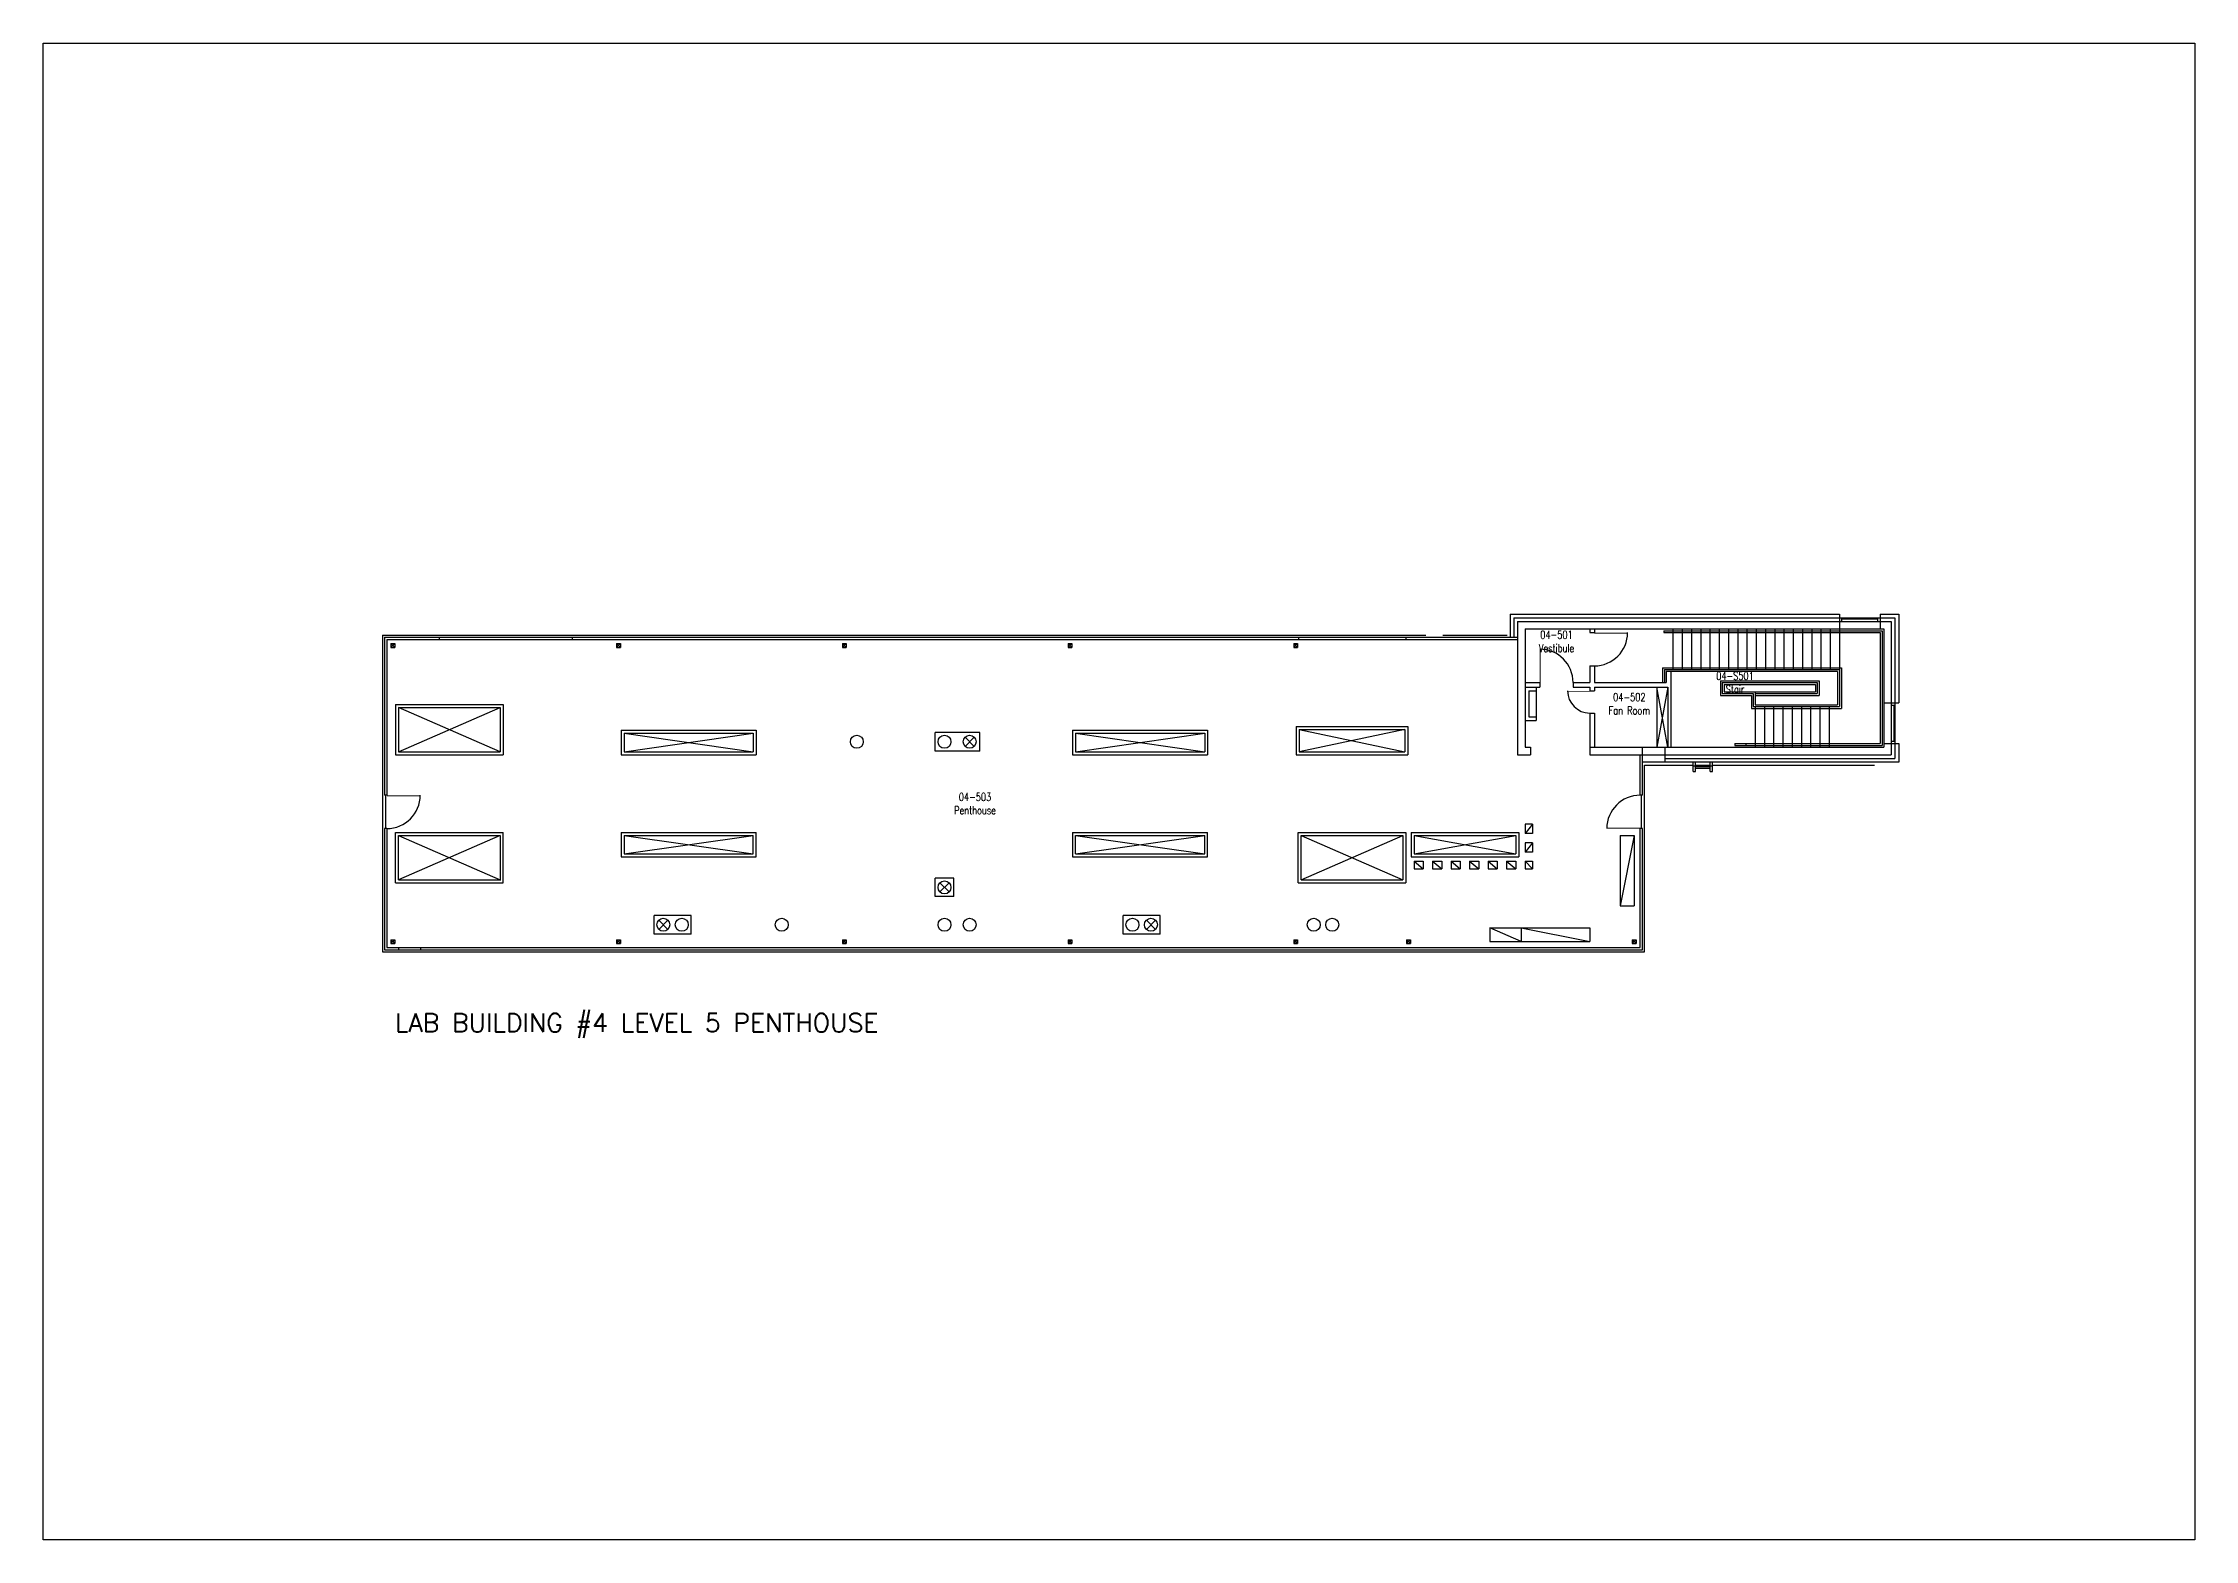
# Model space of a CAD drawing. Extents: x 11182 to 734459, y -1391328 to 152085.
# Drawn here: x 676296 to 734459, y -150949 to -110502 of the extents above; entities that cross this region are included whole.
import ezdxf
from ezdxf.enums import TextEntityAlignment as Align

# ---------------------------------------------------------------- set-up
doc = ezdxf.new("R2010")
doc.units = 0
doc.header["$LTSCALE"] = 500
doc.header["$MEASUREMENT"] = 0
doc.layers.add('0_Defpoints', color=106, linetype='CONTINUOUS', plot=False)
for name, color, linetype in [('0_room_data', 7, 'CONTINUOUS'), ('0_text', 7, 'CONTINUOUS'), ('1_Wall_Exist', 251, 'CONTINUOUS'), ('3_Text', 7, 'CONTINUOUS')]:
    doc.layers.add(name, color=color, linetype=linetype)
doc.styles.add('1_200', font='simplex.shx', dxfattribs={"width": 0.75, "height": 460})
doc.styles.get("Standard").update_dxf_attribs({"font": 'ROMANS', "height": 200})

# ---------------------------------------------------------------- blocks, each defined once
blk = doc.blocks.new('room_data')
at = {"layer": '3_Text', "style": '1_200', "width": 0.75}
for tag, p in [('ROOMNUM', (0, 0)), ('ROOMUSE', (0, -575))]:
    blk.add_attdef(tag, text='', height=345, dxfattribs=at).set_placement(p, align=Align.MIDDLE_CENTER)

msp = doc.modelspace()

# ---------------------------------------------------------------- linework, layer by layer
at = {"layer": '0_Defpoints'}
msp.add_lwpolyline([(676296, -110502), (734459, -110502), (734459, -150949), (676296, -150949)], close=True, dxfattribs=at)
at = {"layer": '1_Wall_Exist'}
for p, q in [((715951, -125932), (715951, -126557)), ((715951, -125932), (724851, -125932)), ((716051, -126032), (726351, -126032)), ((716051, -126032), (716051, -126557)), ((716151, -126132), (726251, -126132)), ((716151, -126132), (716151, -129732)), ((724851, -125932), (724851, -128432)), ((724915, -126132), (724915, -126032)), ((724915, -126062), (725887, -126062)), ((725887, -126132), (725887, -126032)), ((725951, -125932), (726451, -125932)), ((725951, -125932), (725951, -126332)), ((726251, -126132), (726251, -129732)), ((726351, -126032), (726351, -129832)), ((726451, -125932), (726451, -128332)), ((685471, -126502), (685471, -135062)), ((685471, -126502), (713671, -126502)), ((685526, -126557), (716151, -126557)), ((685526, -126557), (685526, -130827)), ((685590, -126621), (685590, -130827)), ((685590, -126621), (716151, -126621)), ((685700, -126731), (685802, -126731)), ((685700, -126731), (685700, -126833)), ((685802, -126731), (685700, -126833)), ((685700, -126731), (685802, -126833)), ((685802, -126731), (685802, -126833)), ((687001, -126557), (687001, -126621)), ((690601, -126557), (690601, -126621)), ((691800, -126731), (691902, -126833)), ((691902, -126731), (691800, -126833)), ((691800, -126731), (691800, -126833)), ((691800, -126731), (691902, -126731)), ((691902, -126731), (691902, -126833)), ((697900, -126731), (698002, -126833)), ((698002, -126731), (697900, -126833)), ((697900, -126731), (697900, -126833)), ((697900, -126731), (698002, -126731)), ((698002, -126731), (698002, -126833)), ((704000, -126731), (704102, -126833)), ((704102, -126731), (704000, -126833)), ((704000, -126731), (704000, -126833)), ((704000, -126731), (704102, -126731)), ((704102, -126731), (704102, -126833)), ((710100, -126731), (710202, -126833)), ((710202, -126731), (710100, -126833)), ((710100, -126731), (710100, -126833)), ((710100, -126731), (710202, -126731)), ((710202, -126731), (710202, -126833)), ((710226, -126557), (710226, -126621)), ((713126, -126557), (713126, -126621)), ((714131, -126502), (715871, -126502)), ((716351, -126332), (716351, -129532)), ((716351, -126332), (726051, -126332)), ((718101, -126332), (718101, -126432)), ((718101, -126432), (718225, -126432)), ((718225, -126332), (718225, -126432)), ((720101, -126382), (726001, -126382)), ((720101, -126382), (720101, -126432)), ((720101, -126432), (725951, -126432)), ((720351, -126332), (720351, -127432)), ((720601, -126332), (720601, -127432)), ((720851, -126332), (720851, -127432)), ((721101, -126332), (721101, -127432)), ((721351, -126332), (721351, -127432)), ((721601, -126332), (721601, -127432)), ((721851, -126332), (721851, -127432)), ((722101, -126332), (722101, -127432)), ((722351, -126332), (722351, -127432)), ((722601, -126332), (722601, -127432)), ((722851, -126332), (722851, -127432)), ((723101, -126332), (723101, -127432)), ((723351, -126332), (723351, -127432)), ((723601, -126332), (723601, -127432)), ((723851, -126332), (723851, -127432)), ((724101, -126332), (724101, -127432)), ((724351, -126332), (724351, -127432)), ((724601, -126332), (724601, -127432)), ((725951, -126432), (725951, -129432)), ((726001, -126382), (726001, -129482)), ((726051, -126332), (726051, -129532)), ((685700, -126833), (685802, -126833)), ((691800, -126833), (691902, -126833)), ((697900, -126833), (698002, -126833)), ((704000, -126833), (704102, -126833)), ((710100, -126833), (710202, -126833)), ((718101, -127332), (718101, -127783)), ((718101, -127332), (718225, -127332)), ((718225, -127332), (718225, -127783)), ((716351, -127783), (716751, -127783)), ((716351, -127907), (716751, -127907)), ((716651, -127907), (716651, -128807)), ((716751, -127783), (716751, -127907)), ((717651, -127783), (718101, -127783)), ((717651, -127783), (717651, -127907)), ((717651, -127907), (718101, -127907)), ((718101, -127907), (718101, -128007)), ((718225, -127783), (720167, -127783)), ((718225, -127907), (718225, -128007)), ((718225, -127907), (720211, -127907)), ((719911, -127907), (719911, -129532)), ((720211, -127907), (719911, -129532)), ((720211, -129532), (719911, -127907)), ((720067, -127382), (724901, -127382)), ((720067, -127382), (720067, -127783)), ((720117, -127432), (720117, -127783)), ((720117, -127432), (724851, -127432)), ((724801, -127482), (720167, -127482)), ((720167, -127482), (720167, -127783)), ((720211, -127907), (720211, -129532)), ((720291, -127482), (720291, -129532)), ((721631, -127732), (721631, -128132)), ((721631, -127732), (724299, -127732)), ((721681, -127782), (724249, -127782)), ((721681, -127782), (721681, -128082)), ((721731, -127832), (724199, -127832)), ((721731, -127832), (721731, -128032)), ((724199, -127832), (724199, -128032)), ((724249, -127782), (724249, -128082)), ((724299, -127732), (724299, -128132)), ((724801, -127482), (724801, -128382)), ((724901, -127382), (724901, -128482)), ((685821, -128372), (688731, -128372)), ((685821, -128372), (685821, -129732)), ((688651, -129652), (685901, -128452)), ((685901, -129652), (688651, -128452)), ((685901, -128452), (688651, -128452)), ((685901, -128452), (685901, -129652)), ((688651, -128452), (688651, -129652)), ((688731, -128372), (688731, -129732)), ((716451, -128007), (716451, -128707)), ((716451, -128007), (716651, -128007)), ((718101, -128007), (718225, -128007)), ((721631, -128132), (722471, -128132)), ((721681, -128082), (722521, -128082)), ((721731, -128032), (724199, -128032)), ((722471, -128132), (722471, -128482)), ((722471, -128482), (724901, -128482)), ((722521, -128082), (722521, -128432)), ((722521, -128432), (724851, -128432)), ((722571, -128032), (722571, -128382)), ((722571, -128082), (724249, -128082)), ((722571, -128132), (724299, -128132)), ((722571, -128382), (724801, -128382)), ((722571, -128432), (722571, -129532)), ((722821, -128432), (722821, -129532)), ((723071, -128432), (723071, -129532)), ((723321, -128432), (723321, -129532)), ((723571, -128432), (723571, -129532)), ((723821, -128432), (723821, -129532)), ((724071, -128432), (724071, -129532)), ((724321, -128432), (724321, -129532)), ((724571, -128432), (724571, -129532)), ((726051, -128332), (726451, -128332)), ((726251, -128396), (726351, -128396)), ((726321, -128396), (726321, -129368)), ((691921, -129072), (695573, -129072)), ((691921, -129072), (691921, -129732)), ((695573, -129072), (695573, -129732)), ((704121, -129072), (704121, -129732)), ((704121, -129072), (707773, -129072)), ((707773, -129072), (707773, -129732)), ((710169, -128972), (713183, -128972)), ((710169, -128972), (710169, -129732)), ((710249, -129052), (713103, -129652)), ((713103, -129052), (710249, -129652)), ((710249, -129052), (713103, -129052)), ((710249, -129052), (710249, -129652)), ((713103, -129052), (713103, -129652)), ((713183, -128972), (713183, -129732)), ((716351, -128807), (716651, -128807)), ((716451, -128707), (716651, -128707)), ((718101, -128607), (718101, -129732)), ((718101, -128607), (718225, -128607)), ((718225, -128607), (718225, -129532)), ((685901, -129652), (688651, -129652)), ((692001, -129652), (695493, -129152)), ((692001, -129152), (695493, -129652)), ((692001, -129152), (695493, -129152)), ((692001, -129152), (692001, -129652)), ((692001, -129652), (695493, -129652)), ((695493, -129152), (695493, -129652)), ((700411, -129632), (700411, -129132)), ((701612, -129132), (700411, -129132)), ((701612, -129632), (700411, -129632)), ((701218, -129506), (701465, -129258)), ((701465, -129506), (701218, -129258)), ((701612, -129632), (701612, -129132)), ((704201, -129152), (707701, -129152)), ((704201, -129152), (704201, -129652)), ((704201, -129152), (707701, -129652)), ((704201, -129652), (707701, -129152)), ((704201, -129652), (707701, -129652)), ((707701, -129152), (707701, -129652)), ((710249, -129652), (713103, -129652)), ((716351, -129532), (716501, -129532)), ((716501, -129532), (716501, -129732)), ((718101, -129532), (726051, -129532)), ((719526, -130827), (719526, -129532)), ((720126, -129532), (720126, -129932)), ((722021, -129432), (725951, -129432)), ((722021, -129432), (722021, -129482)), ((722021, -129482), (726001, -129482)), ((722321, -129432), (722321, -129482)), ((726051, -129432), (726451, -129432)), ((726251, -129368), (726351, -129368)), ((726451, -129432), (726451, -129932)), ((685821, -129732), (688731, -129732)), ((691921, -129732), (695573, -129732)), ((704121, -129732), (707773, -129732)), ((710169, -129732), (713183, -129732)), ((716151, -129732), (716501, -129732)), ((718101, -129732), (726251, -129732)), ((719462, -130827), (719462, -129732)), ((726451, -129932), (719526, -129932)), ((719581, -135062), (719581, -130012)), ((719581, -130012), (720894, -130012)), ((720126, -129832), (726351, -129832)), ((720894, -130182), (720894, -129932)), ((720894, -130032), (720958, -130032)), ((720894, -130182), (720958, -130182)), ((720958, -130182), (720958, -129932)), ((720958, -130012), (721358, -130012)), ((721358, -130057), (720958, -130057)), ((721358, -130107), (720958, -130107)), ((721358, -130182), (721358, -129932)), ((721358, -130032), (721422, -130032)), ((721358, -130182), (721422, -130182)), ((721422, -130182), (721422, -129932)), ((721422, -130012), (725796, -130012)), ((685590, -130827), (685526, -130827)), ((685551, -130827), (685551, -131727)), ((719526, -130827), (719462, -130827)), ((719501, -131727), (719501, -130827)), ((685526, -131727), (685526, -135007)), ((685590, -131727), (685526, -131727)), ((685590, -131727), (685590, -134943)), ((685821, -131832), (688731, -131832)), ((685821, -133192), (685821, -131832)), ((685901, -133112), (685901, -131912)), ((685901, -131912), (688651, -133112)), ((688651, -131912), (685901, -133112)), ((685901, -131912), (688651, -131912)), ((688651, -131912), (688651, -133128)), ((688731, -133192), (688731, -131832)), ((691921, -131832), (691921, -132492)), ((691921, -131832), (695573, -131832)), ((692001, -132412), (695493, -131912)), ((692001, -131912), (695493, -132412)), ((692001, -131912), (692001, -132412)), ((692001, -131912), (695493, -131912)), ((695493, -132412), (695493, -131912)), ((695573, -132492), (695573, -131832)), ((704121, -131832), (707773, -131832)), ((704121, -131832), (704121, -132492)), ((704201, -132412), (704201, -131912)), ((704201, -131912), (707701, -131912)), ((704201, -131912), (707701, -132412)), ((704201, -132412), (707701, -131912)), ((707701, -132412), (707701, -131912)), ((707773, -132492), (707773, -131832)), ((710221, -131832), (713131, -131832)), ((710221, -133192), (710221, -131832)), ((710301, -133112), (710301, -131912)), ((710301, -131912), (713051, -133112)), ((710301, -133112), (713051, -131912)), ((710301, -131912), (713051, -131912)), ((713051, -131912), (713051, -133112)), ((713131, -131832), (713131, -133192)), ((713271, -131832), (713271, -132492)), ((713271, -131832), (716181, -131832)), ((713351, -131912), (713351, -132412)), ((713351, -131912), (716101, -132412)), ((713351, -132412), (716101, -131912)), ((713351, -131912), (716101, -131912)), ((716101, -131912), (716101, -132412)), ((716181, -131832), (716181, -132492)), ((716551, -131612), (716351, -131612)), ((716351, -131612), (716351, -131862)), ((716551, -131612), (716351, -131862)), ((716551, -131862), (716351, -131862)), ((716551, -131612), (716551, -131862)), ((718926, -131912), (719301, -131912)), ((718926, -131912), (718926, -133812)), ((719301, -131912), (718926, -133812)), ((719301, -131912), (719301, -133812)), ((719526, -131727), (719462, -131727)), ((719462, -134943), (719462, -131727)), ((719526, -135007), (719526, -131727)), ((691921, -132492), (695573, -132492)), ((692001, -132412), (695493, -132412)), ((704121, -132492), (707773, -132492)), ((704201, -132412), (707701, -132412)), ((713271, -132492), (716181, -132492)), ((713351, -132412), (716101, -132412)), ((716551, -132112), (716351, -132112)), ((716351, -132112), (716351, -132362)), ((716551, -132112), (716351, -132362)), ((716551, -132362), (716351, -132362)), ((716551, -132112), (716551, -132362)), ((685901, -133112), (688651, -133112)), ((700411, -133567), (700411, -133067)), ((700911, -133067), (700411, -133067)), ((700911, -133567), (700911, -133067)), ((710301, -133112), (713051, -133112)), ((713351, -132612), (713351, -132812)), ((713351, -132612), (713601, -132612)), ((713351, -132612), (713601, -132812)), ((713351, -132812), (713601, -132812)), ((713601, -132612), (713601, -132812)), ((713851, -132612), (714101, -132812)), ((713851, -132612), (714101, -132612)), ((713851, -132612), (713851, -132812)), ((713851, -132812), (714101, -132812)), ((714101, -132612), (714101, -132812)), ((714351, -132612), (714601, -132812)), ((714351, -132612), (714601, -132612)), ((714351, -132612), (714351, -132812)), ((714351, -132812), (714601, -132812)), ((714601, -132612), (714601, -132812)), ((714851, -132612), (715101, -132812)), ((714851, -132612), (715101, -132612)), ((714851, -132612), (714851, -132812)), ((714851, -132812), (715101, -132812)), ((715101, -132612), (715101, -132812)), ((715351, -132612), (715601, -132812)), ((715351, -132612), (715601, -132612)), ((715351, -132612), (715351, -132812)), ((715351, -132812), (715601, -132812)), ((715601, -132612), (715601, -132812)), ((715851, -132612), (716101, -132812)), ((715851, -132612), (716101, -132612)), ((715851, -132612), (715851, -132812)), ((715851, -132812), (716101, -132812)), ((716101, -132612), (716101, -132812)), ((716351, -132612), (716351, -132812)), ((716351, -132612), (716551, -132612)), ((716351, -132612), (716551, -132812)), ((716351, -132812), (716551, -132812)), ((716551, -132612), (716551, -132812)), ((685821, -133192), (688731, -133192)), ((700911, -133567), (700411, -133567)), ((700538, -133441), (700785, -133193)), ((700785, -133441), (700538, -133193)), ((710221, -133192), (713131, -133192)), ((692811, -134577), (692811, -134077)), ((693811, -134077), (692811, -134077)), ((692938, -134451), (693185, -134203)), ((693185, -134451), (692938, -134203)), ((693811, -134577), (693811, -134077)), ((706491, -134077), (705491, -134077)), ((705491, -134577), (705491, -134077)), ((706118, -134451), (706365, -134203)), ((706365, -134451), (706118, -134203)), ((706491, -134577), (706491, -134077)), ((718926, -133812), (719301, -133812)), ((685700, -134731), (685802, -134833)), ((685802, -134731), (685700, -134833)), ((685700, -134731), (685700, -134833)), ((685700, -134731), (685802, -134731)), ((685700, -134833), (685802, -134833)), ((685802, -134731), (685802, -134833)), ((691800, -134731), (691902, -134731)), ((691800, -134731), (691800, -134833)), ((691902, -134731), (691800, -134833)), ((691800, -134731), (691902, -134833)), ((691800, -134833), (691902, -134833)), ((691902, -134731), (691902, -134833)), ((693811, -134577), (692811, -134577)), ((697900, -134731), (698002, -134731)), ((697900, -134731), (697900, -134833)), ((698002, -134731), (697900, -134833)), ((697900, -134731), (698002, -134833)), ((697900, -134833), (698002, -134833)), ((698002, -134731), (698002, -134833)), ((704000, -134731), (704102, -134731)), ((704000, -134731), (704000, -134833)), ((704102, -134731), (704000, -134833)), ((704000, -134731), (704102, -134833)), ((704000, -134833), (704102, -134833)), ((704102, -134731), (704102, -134833)), ((706491, -134577), (705491, -134577)), ((710100, -134731), (710202, -134731)), ((710100, -134731), (710100, -134833)), ((710202, -134731), (710100, -134833)), ((710100, -134731), (710202, -134833)), ((710100, -134833), (710202, -134833)), ((710202, -134731), (710202, -134833)), ((713150, -134731), (713252, -134833)), ((713252, -134731), (713150, -134833)), ((713150, -134731), (713150, -134833)), ((713150, -134731), (713252, -134731)), ((713150, -134833), (713252, -134833)), ((713252, -134731), (713252, -134833)), ((715401, -134407), (715401, -134782)), ((715401, -134407), (718101, -134407)), ((716251, -134782), (715401, -134407)), ((715401, -134782), (718101, -134782)), ((716251, -134407), (718101, -134782)), ((716251, -134407), (716251, -134782)), ((718101, -134407), (718101, -134782)), ((719250, -134731), (719352, -134833)), ((719352, -134731), (719250, -134833)), ((719250, -134731), (719250, -134833)), ((719250, -134731), (719352, -134731)), ((719250, -134833), (719352, -134833)), ((719352, -134731), (719352, -134833)), ((685471, -135062), (719581, -135062)), ((685526, -135007), (719526, -135007)), ((685590, -134943), (719462, -134943)), ((685901, -134943), (685901, -135007)), ((686501, -134943), (686501, -135007))]:
    msp.add_line(p, q, dxfattribs=at)
for points, const_width in [([(718225, -126446), (719125, -126446)], 27), ([(716765, -127783), (716765, -126883)], 27), ([(718101, -128016), (717501, -128016)], 18), ([(685590, -130841), (686490, -130841)], 27), ([(719462, -131714), (718562, -131714)], 27)]:
    msp.add_lwpolyline(points, dxfattribs=dict(at, const_width=const_width))
for centre in [(698291, -129382), (700661, -129382), (701341, -129382), (700661, -133317), (693061, -134327), (693561, -134327), (696261, -134327), (700661, -134327), (701341, -134327), (705741, -134327), (706241, -134327), (710641, -134327), (711141, -134327)]:
    msp.add_circle(centre, 175, dxfattribs=at)
for centre, radius, start, end in [((718225, -126432), 900, 270, 0), ((716751, -127783), 900, 0, 90), ((718101, -128007), 600, 180, 270), ((685590, -130827), 900, 270, 0), ((719462, -131727), 900, 90, 180)]:
    msp.add_arc(centre, radius, start, end, dxfattribs=at)

# ---------------------------------------------------------------- block references
at = {"layer": '0_room_data', "xscale": 0.626945779901152, "yscale": 0.626945779901152, "zscale": 0.626945779901152}
for p, values in [((717202, -126490), {'ROOMNUM': '04-501', 'ROOMUSE': 'Vestibule'}), ((722027, -127602), {'ROOMNUM': '04-S501', 'ROOMUSE': 'Stair'}), ((719171, -128175), {'ROOMNUM': '04-502', 'ROOMUSE': 'Fan Room'}), ((701486, -130873), {'ROOMNUM': '04-503', 'ROOMUSE': 'Penthouse'})]:
    msp.add_blockref('room_data', p, dxfattribs=at).add_auto_attribs(values)

# ---------------------------------------------------------------- texts
at = {"layer": '0_text'}
msp.add_text('LAB BUILDING #4 LEVEL 5 PENTHOUSE', height=500, rotation=0, dxfattribs=at).set_placement((685805, -137223))

doc.saveas('drawing.dxf')
